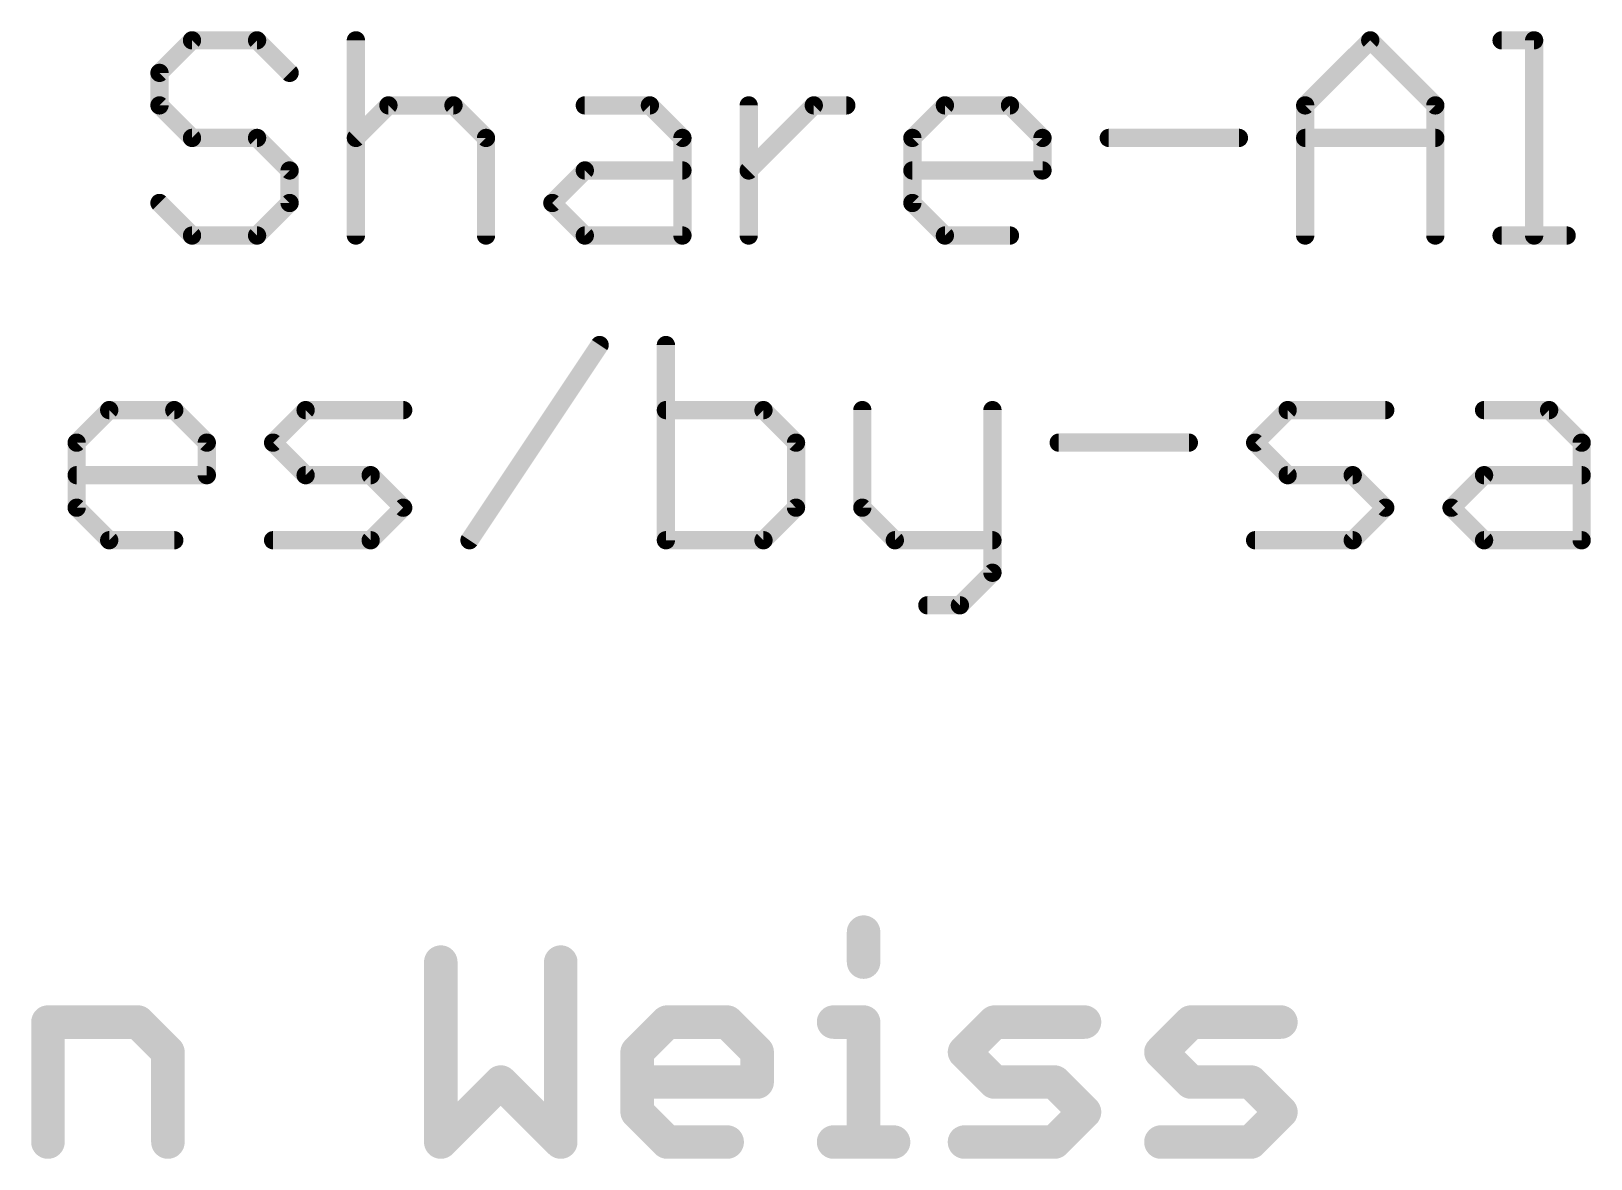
# Model space of a CAD drawing. Extents: x -24 to 83, y -23 to 53.
# Drawn here: x 47.73 to 60.73, y -22.86 to -13.46 of the extents above; entities that cross this region are included whole.
import ezdxf

# ---------------------------------------------------------------- set-up
doc = ezdxf.new("R2010")
doc.units = 0
doc.layers.add('51', color=53, linetype='CONTINUOUS')

msp = doc.modelspace()

# ---------------------------------------------------------------- linework, layer by layer
at = {"layer": '51'}
for points, const_width in [([(49.0708, -13.5368), (48.7997, -13.808)], 0.1524), ([(49.6131, -13.5368), (49.0708, -13.5368)], 0.1524), ([(49.8843, -13.808), (49.6131, -13.5368)], 0.1524), ([(50.4368, -13.5368), (50.4368, -15.1638)], 0.1524), ([(58.3497, -14.0791), (58.8921, -13.5368)], 0.1524), ([(58.8921, -13.5368), (59.4344, -14.0791)], 0.1524), ([(59.9869, -13.5368), (60.2581, -13.5368)], 0.1524), ([(60.2581, -13.5368), (60.2581, -15.1638)], 0.1524), ([(48.7997, -13.808), (48.7997, -14.0791)], 0.1524), ([(48.7997, -14.0791), (49.0708, -14.3503)], 0.1524), ([(50.4368, -14.3503), (50.708, -14.0791)], 0.1524), ([(50.708, -14.0791), (51.2503, -14.0791)], 0.1524), ([(51.2503, -14.0791), (51.5215, -14.3503)], 0.1524), ([(52.3451, -14.0791), (52.8875, -14.0791)], 0.1524), ([(52.8875, -14.0791), (53.1586, -14.3503)], 0.1524), ([(53.7111, -15.1638), (53.7111, -14.0791)], 0.1524), ([(53.7111, -14.6215), (54.2535, -14.0791)], 0.1524), ([(54.2535, -14.0791), (54.5246, -14.0791)], 0.1524), ([(55.0754, -14.3503), (55.3466, -14.0791)], 0.1524), ([(55.3466, -14.0791), (55.8889, -14.0791)], 0.1524), ([(55.8889, -14.0791), (56.1601, -14.3503)], 0.1524), ([(58.3497, -15.1638), (58.3497, -14.0791)], 0.1524), ([(59.4344, -14.0791), (59.4344, -15.1638)], 0.1524), ([(49.0708, -14.3503), (49.6131, -14.3503)], 0.1524), ([(49.6131, -14.3503), (49.8843, -14.6215)], 0.1524), ([(51.5215, -14.3503), (51.5215, -15.1638)], 0.1524), ([(53.1586, -14.3503), (53.1586, -15.1638)], 0.1524), ([(55.0754, -14.8926), (55.0754, -14.3503)], 0.1524), ([(56.1601, -14.3503), (56.1601, -14.6215)], 0.1524), ([(56.7126, -14.3503), (57.7972, -14.3503)], 0.1524), ([(58.3497, -14.3503), (59.4344, -14.3503)], 0.1524), ([(49.8843, -14.6215), (49.8843, -14.8926)], 0.1524), ([(52.074, -14.8926), (52.3451, -14.6215)], 0.1524), ([(52.3451, -14.6215), (53.1586, -14.6215)], 0.1524), ([(56.1601, -14.6215), (55.0754, -14.6215)], 0.1524), ([(49.0708, -15.1638), (48.7997, -14.8926)], 0.1524), ([(49.8843, -14.8926), (49.6131, -15.1638)], 0.1524), ([(52.3451, -15.1638), (52.074, -14.8926)], 0.1524), ([(55.3466, -15.1638), (55.0754, -14.8926)], 0.1524), ([(49.6131, -15.1638), (49.0708, -15.1638)], 0.1524), ([(53.1586, -15.1638), (52.3451, -15.1638)], 0.1524), ([(55.8889, -15.1638), (55.3466, -15.1638)], 0.1524), ([(59.9869, -15.1638), (60.5292, -15.1638)], 0.1524), ([(51.3838, -17.7038), (52.4685, -16.0768)], 0.1524), ([(53.0209, -16.0768), (53.0209, -17.7038)], 0.1524), ([(48.1095, -16.8903), (48.3806, -16.6191)], 0.1524), ([(48.3806, -16.6191), (48.923, -16.6191)], 0.1524), ([(48.923, -16.6191), (49.1941, -16.8903)], 0.1524), ([(49.7466, -16.8903), (50.0178, -16.6191)], 0.1524), ([(50.0178, -16.6191), (50.8313, -16.6191)], 0.1524), ([(53.8344, -16.6191), (53.0209, -16.6191)], 0.1524), ([(54.1056, -16.8903), (53.8344, -16.6191)], 0.1524), ([(54.6581, -16.6191), (54.6581, -17.4326)], 0.1524), ([(55.7428, -16.6191), (55.7428, -17.975)], 0.1524), ([(57.9324, -16.8903), (58.2036, -16.6191)], 0.1524), ([(58.2036, -16.6191), (59.0171, -16.6191)], 0.1524), ([(59.8407, -16.6191), (60.3831, -16.6191)], 0.1524), ([(60.3831, -16.6191), (60.6542, -16.8903)], 0.1524), ([(48.1095, -17.4326), (48.1095, -16.8903)], 0.1524), ([(49.1941, -16.8903), (49.1941, -17.1615)], 0.1524), ([(50.0178, -17.1615), (49.7466, -16.8903)], 0.1524), ([(54.1056, -17.4326), (54.1056, -16.8903)], 0.1524), ([(56.2953, -16.8903), (57.3799, -16.8903)], 0.1524), ([(58.2036, -17.1615), (57.9324, -16.8903)], 0.1524), ([(60.6542, -16.8903), (60.6542, -17.7038)], 0.1524), ([(49.1941, -17.1615), (48.1095, -17.1615)], 0.1524), ([(50.5601, -17.1615), (50.0178, -17.1615)], 0.1524), ([(50.8313, -17.4326), (50.5601, -17.1615)], 0.1524), ([(58.7459, -17.1615), (58.2036, -17.1615)], 0.1524), ([(59.0171, -17.4326), (58.7459, -17.1615)], 0.1524), ([(59.5696, -17.4326), (59.8407, -17.1615)], 0.1524), ([(59.8407, -17.1615), (60.6542, -17.1615)], 0.1524), ([(48.3806, -17.7038), (48.1095, -17.4326)], 0.1524), ([(50.5601, -17.7038), (50.8313, -17.4326)], 0.1524), ([(53.8344, -17.7038), (54.1056, -17.4326)], 0.1524), ([(54.6581, -17.4326), (54.9293, -17.7038)], 0.1524), ([(58.7459, -17.7038), (59.0171, -17.4326)], 0.1524), ([(59.8407, -17.7038), (59.5696, -17.4326)], 0.1524), ([(48.923, -17.7038), (48.3806, -17.7038)], 0.1524), ([(49.7466, -17.7038), (50.5601, -17.7038)], 0.1524), ([(53.0209, -17.7038), (53.8344, -17.7038)], 0.1524), ([(54.9293, -17.7038), (55.7428, -17.7038)], 0.1524), ([(57.9324, -17.7038), (58.7459, -17.7038)], 0.1524), ([(60.6542, -17.7038), (59.8407, -17.7038)], 0.1524), ([(55.7428, -17.975), (55.4716, -18.2461)], 0.1524), ([(55.4716, -18.2461), (55.2004, -18.2461)], 0.1524), ([(54.6686, -20.9704), (54.6686, -21.2204)], 0.2794), ([(51.1443, -21.2204), (51.1443, -22.7203)], 0.2794), ([(52.1443, -22.7203), (52.1443, -21.2204)], 0.2794), ([(47.87, -22.7203), (47.87, -21.7204)], 0.2794), ([(47.87, -21.7204), (48.62, -21.7204)], 0.2794), ([(48.62, -21.7204), (48.8699, -21.9704)], 0.2794), ([(52.7815, -21.9704), (53.0315, -21.7204)], 0.2794), ([(53.0315, -21.7204), (53.5314, -21.7204)], 0.2794), ([(53.5314, -21.7204), (53.7814, -21.9704)], 0.2794), ([(54.4187, -21.7204), (54.6686, -21.7204)], 0.2794), ([(54.6686, -21.7204), (54.6686, -22.7203)], 0.2794), ([(55.5101, -21.9704), (55.7601, -21.7204)], 0.2794), ([(55.7601, -21.7204), (56.51, -21.7204)], 0.2794), ([(57.1472, -21.9704), (57.3972, -21.7204)], 0.2794), ([(57.3972, -21.7204), (58.1472, -21.7204)], 0.2794), ([(48.8699, -21.9704), (48.8699, -22.7203)], 0.2794), ([(52.7815, -22.4703), (52.7815, -21.9704)], 0.2794), ([(53.7814, -21.9704), (53.7814, -22.2203)], 0.2794), ([(55.7601, -22.2203), (55.5101, -21.9704)], 0.2794), ([(57.3972, -22.2203), (57.1472, -21.9704)], 0.2794), ([(51.1443, -22.7203), (51.6443, -22.2203)], 0.2794), ([(51.6443, -22.2203), (52.1443, -22.7203)], 0.2794), ([(53.7814, -22.2203), (52.7815, -22.2203)], 0.2794), ([(56.26, -22.2203), (55.7601, -22.2203)], 0.2794), ([(56.51, -22.4703), (56.26, -22.2203)], 0.2794), ([(57.8972, -22.2203), (57.3972, -22.2203)], 0.2794), ([(58.1472, -22.4703), (57.8972, -22.2203)], 0.2794), ([(53.0315, -22.7203), (52.7815, -22.4703)], 0.2794), ([(56.26, -22.7203), (56.51, -22.4703)], 0.2794), ([(57.8972, -22.7203), (58.1472, -22.4703)], 0.2794), ([(53.5314, -22.7203), (53.0315, -22.7203)], 0.2794), ([(54.4187, -22.7203), (54.9186, -22.7203)], 0.2794), ([(55.5101, -22.7203), (56.26, -22.7203)], 0.2794), ([(57.1472, -22.7203), (57.8972, -22.7203)], 0.2794)]:
    msp.add_lwpolyline(points, dxfattribs=dict(at, const_width=const_width))
for points, const_width in [([(49.0708, -13.4987, 1), (49.0708, -13.5749)], 0.0762), ([(49.0978, -13.5638, 1), (49.0439, -13.5099)], 0.0762), ([(49.6401, -13.5099, 1), (49.5862, -13.5638)], 0.0762), ([(49.6131, -13.5749, 1), (49.6131, -13.4987)], 0.0762), ([(50.4749, -13.5368, 1), (50.3987, -13.5368)], 0.0762), ([(58.919, -13.5099, 1), (58.8651, -13.5638)], 0.0762), ([(58.919, -13.5638, 1), (58.8651, -13.5099)], 0.0762), ([(59.9869, -13.4987, 1), (59.9869, -13.5749)], 0.0762), ([(60.2962, -13.5368, 1), (60.22, -13.5368)], 0.0762), ([(60.2581, -13.5749, 1), (60.2581, -13.4987)], 0.0762), ([(48.7727, -13.781, 1), (48.8266, -13.8349)], 0.0762), ([(48.8378, -13.808, 1), (48.7616, -13.808)], 0.0762), ([(49.8574, -13.8349, 1), (49.9113, -13.781)], 0.0762), ([(48.8266, -14.0522, 1), (48.7727, -14.1061)], 0.0762), ([(50.708, -14.041, 1), (50.708, -14.1172)], 0.0762), ([(50.7349, -14.1061, 1), (50.681, -14.0522)], 0.0762), ([(51.2772, -14.0522, 1), (51.2234, -14.1061)], 0.0762), ([(51.2503, -14.1172, 1), (51.2503, -14.041)], 0.0762), ([(52.3451, -14.041, 1), (52.3451, -14.1172)], 0.0762), ([(52.9144, -14.0522, 1), (52.8605, -14.1061)], 0.0762), ([(52.8875, -14.1172, 1), (52.8875, -14.041)], 0.0762), ([(53.7492, -14.0791, 1), (53.673, -14.0791)], 0.0762), ([(54.2535, -14.041, 1), (54.2535, -14.1172)], 0.0762), ([(54.2804, -14.1061, 1), (54.2265, -14.0522)], 0.0762), ([(54.5246, -14.1172, 1), (54.5246, -14.041)], 0.0762), ([(55.3466, -14.041, 1), (55.3466, -14.1172)], 0.0762), ([(55.3735, -14.1061, 1), (55.3196, -14.0522)], 0.0762), ([(55.9159, -14.0522, 1), (55.862, -14.1061)], 0.0762), ([(55.8889, -14.1172, 1), (55.8889, -14.041)], 0.0762), ([(58.3878, -14.0791, 1), (58.3116, -14.0791)], 0.0762), ([(58.3228, -14.0522, 1), (58.3767, -14.1061)], 0.0762), ([(59.4725, -14.0791, 1), (59.3963, -14.0791)], 0.0762), ([(59.4074, -14.1061, 1), (59.4613, -14.0522)], 0.0762), ([(48.7616, -14.0791, 1), (48.8378, -14.0791)], 0.0762), ([(49.0708, -14.3122, 1), (49.0708, -14.3884)], 0.0762), ([(49.0439, -14.3772, 1), (49.0978, -14.3234)], 0.0762), ([(49.6401, -14.3234, 1), (49.5862, -14.3772)], 0.0762), ([(49.6131, -14.3884, 1), (49.6131, -14.3122)], 0.0762), ([(50.4099, -14.3234, 1), (50.4638, -14.3772)], 0.0762), ([(51.5596, -14.3503, 1), (51.4834, -14.3503)], 0.0762), ([(51.4945, -14.3772, 1), (51.5484, -14.3234)], 0.0762), ([(53.1967, -14.3503, 1), (53.1205, -14.3503)], 0.0762), ([(53.1317, -14.3772, 1), (53.1856, -14.3234)], 0.0762), ([(55.1135, -14.3503, 1), (55.0373, -14.3503)], 0.0762), ([(55.0485, -14.3234, 1), (55.1024, -14.3772)], 0.0762), ([(56.1982, -14.3503, 1), (56.122, -14.3503)], 0.0762), ([(56.1331, -14.3772, 1), (56.187, -14.3234)], 0.0762), ([(56.7126, -14.3122, 1), (56.7126, -14.3884)], 0.0762), ([(57.7972, -14.3884, 1), (57.7972, -14.3122)], 0.0762), ([(58.3497, -14.3122, 1), (58.3497, -14.3884)], 0.0762), ([(59.4344, -14.3884, 1), (59.4344, -14.3122)], 0.0762), ([(49.9224, -14.6215, 1), (49.8462, -14.6215)], 0.0762), ([(49.8574, -14.6484, 1), (49.9113, -14.5945)], 0.0762), ([(52.3451, -14.5834, 1), (52.3451, -14.6596)], 0.0762), ([(52.3721, -14.6484, 1), (52.3182, -14.5945)], 0.0762), ([(53.1586, -14.6596, 1), (53.1586, -14.5834)], 0.0762), ([(53.6842, -14.5945, 1), (53.7381, -14.6484)], 0.0762), ([(55.0754, -14.5834, 1), (55.0754, -14.6596)], 0.0762), ([(56.1601, -14.6596, 1), (56.1601, -14.5834)], 0.0762), ([(56.122, -14.6215, 1), (56.1982, -14.6215)], 0.0762), ([(48.8266, -14.8657, 1), (48.7727, -14.9196)], 0.0762), ([(49.9113, -14.9196, 1), (49.8574, -14.8657)], 0.0762), ([(52.1009, -14.8657, 1), (52.047, -14.9196)], 0.0762), ([(55.1024, -14.8657, 1), (55.0485, -14.9196)], 0.0762), ([(49.8462, -14.8926, 1), (49.9224, -14.8926)], 0.0762), ([(52.047, -14.8657, 1), (52.1009, -14.9196)], 0.0762), ([(55.0373, -14.8926, 1), (55.1135, -14.8926)], 0.0762), ([(49.0708, -15.1257, 1), (49.0708, -15.2019)], 0.0762), ([(49.0439, -15.1907, 1), (49.0978, -15.1369)], 0.0762), ([(49.5862, -15.1369, 1), (49.6401, -15.1907)], 0.0762), ([(49.6131, -15.2019, 1), (49.6131, -15.1257)], 0.0762), ([(50.3987, -15.1638, 1), (50.4749, -15.1638)], 0.0762), ([(51.4834, -15.1638, 1), (51.5596, -15.1638)], 0.0762), ([(52.3451, -15.1257, 1), (52.3451, -15.2019)], 0.0762), ([(52.3182, -15.1907, 1), (52.3721, -15.1369)], 0.0762), ([(53.1205, -15.1638, 1), (53.1967, -15.1638)], 0.0762), ([(53.1586, -15.2019, 1), (53.1586, -15.1257)], 0.0762), ([(53.673, -15.1638, 1), (53.7492, -15.1638)], 0.0762), ([(55.3466, -15.1257, 1), (55.3466, -15.2019)], 0.0762), ([(55.3196, -15.1907, 1), (55.3735, -15.1369)], 0.0762), ([(55.8889, -15.2019, 1), (55.8889, -15.1257)], 0.0762), ([(58.3116, -15.1638, 1), (58.3878, -15.1638)], 0.0762), ([(59.3963, -15.1638, 1), (59.4725, -15.1638)], 0.0762), ([(59.9869, -15.1257, 1), (59.9869, -15.2019)], 0.0762), ([(60.22, -15.1638, 1), (60.2962, -15.1638)], 0.0762), ([(60.5292, -15.2019, 1), (60.5292, -15.1257)], 0.0762), ([(52.5002, -16.0979, 1), (52.4368, -16.0557)], 0.0762), ([(53.059, -16.0768, 1), (52.9828, -16.0768)], 0.0762), ([(48.3806, -16.581, 1), (48.3806, -16.6572)], 0.0762), ([(48.4076, -16.6461, 1), (48.3537, -16.5922)], 0.0762), ([(48.9499, -16.5922, 1), (48.896, -16.6461)], 0.0762), ([(48.923, -16.6572, 1), (48.923, -16.581)], 0.0762), ([(50.0178, -16.581, 1), (50.0178, -16.6572)], 0.0762), ([(50.0447, -16.6461, 1), (49.9909, -16.5922)], 0.0762), ([(50.8313, -16.6572, 1), (50.8313, -16.581)], 0.0762), ([(53.0209, -16.581, 1), (53.0209, -16.6572)], 0.0762), ([(53.8614, -16.5922, 1), (53.8075, -16.6461)], 0.0762), ([(53.8344, -16.6572, 1), (53.8344, -16.581)], 0.0762), ([(54.6962, -16.6191, 1), (54.62, -16.6191)], 0.0762), ([(55.7809, -16.6191, 1), (55.7047, -16.6191)], 0.0762), ([(58.2036, -16.581, 1), (58.2036, -16.6572)], 0.0762), ([(58.2305, -16.6461, 1), (58.1766, -16.5922)], 0.0762), ([(59.0171, -16.6572, 1), (59.0171, -16.581)], 0.0762), ([(59.8407, -16.581, 1), (59.8407, -16.6572)], 0.0762), ([(60.41, -16.5922, 1), (60.3561, -16.6461)], 0.0762), ([(60.3831, -16.6572, 1), (60.3831, -16.581)], 0.0762), ([(48.1476, -16.8903, 1), (48.0714, -16.8903)], 0.0762), ([(48.0825, -16.8634, 1), (48.1364, -16.9172)], 0.0762), ([(49.2322, -16.8903, 1), (49.156, -16.8903)], 0.0762), ([(49.1672, -16.9172, 1), (49.2211, -16.8634)], 0.0762), ([(49.7736, -16.8634, 1), (49.7197, -16.9172)], 0.0762), ([(49.7197, -16.8634, 1), (49.7736, -16.9172)], 0.0762), ([(54.1437, -16.8903, 1), (54.0675, -16.8903)], 0.0762), ([(54.0787, -16.9172, 1), (54.1326, -16.8634)], 0.0762), ([(56.2953, -16.8522, 1), (56.2953, -16.9284)], 0.0762), ([(57.3799, -16.9284, 1), (57.3799, -16.8522)], 0.0762), ([(57.9594, -16.8634, 1), (57.9055, -16.9172)], 0.0762), ([(57.9055, -16.8634, 1), (57.9594, -16.9172)], 0.0762), ([(60.6923, -16.8903, 1), (60.6161, -16.8903)], 0.0762), ([(60.6273, -16.9172, 1), (60.6812, -16.8634)], 0.0762), ([(48.1095, -17.1234, 1), (48.1095, -17.1996)], 0.0762), ([(49.156, -17.1615, 1), (49.2322, -17.1615)], 0.0762), ([(49.1941, -17.1996, 1), (49.1941, -17.1234)], 0.0762), ([(50.0178, -17.1234, 1), (50.0178, -17.1996)], 0.0762), ([(49.9909, -17.1884, 1), (50.0447, -17.1345)], 0.0762), ([(50.5871, -17.1345, 1), (50.5332, -17.1884)], 0.0762), ([(50.5601, -17.1996, 1), (50.5601, -17.1234)], 0.0762), ([(58.2036, -17.1234, 1), (58.2036, -17.1996)], 0.0762), ([(58.1766, -17.1884, 1), (58.2305, -17.1345)], 0.0762), ([(58.7729, -17.1345, 1), (58.719, -17.1884)], 0.0762), ([(58.7459, -17.1996, 1), (58.7459, -17.1234)], 0.0762), ([(59.8407, -17.1234, 1), (59.8407, -17.1996)], 0.0762), ([(59.8677, -17.1884, 1), (59.8138, -17.1345)], 0.0762), ([(60.6542, -17.1996, 1), (60.6542, -17.1234)], 0.0762), ([(48.1364, -17.4057, 1), (48.0825, -17.4596)], 0.0762), ([(48.0714, -17.4326, 1), (48.1476, -17.4326)], 0.0762), ([(50.8582, -17.4596, 1), (50.8044, -17.4057)], 0.0762), ([(50.8044, -17.4596, 1), (50.8582, -17.4057)], 0.0762), ([(54.0675, -17.4326, 1), (54.1437, -17.4326)], 0.0762), ([(54.1325, -17.4596, 1), (54.0787, -17.4057)], 0.0762), ([(54.685, -17.4057, 1), (54.6312, -17.4596)], 0.0762), ([(54.62, -17.4326, 1), (54.6962, -17.4326)], 0.0762), ([(59.044, -17.4596, 1), (58.9901, -17.4057)], 0.0762), ([(58.9901, -17.4596, 1), (59.044, -17.4057)], 0.0762), ([(59.5965, -17.4057, 1), (59.5426, -17.4596)], 0.0762), ([(59.5426, -17.4057, 1), (59.5965, -17.4596)], 0.0762), ([(48.3806, -17.6657, 1), (48.3806, -17.7419)], 0.0762), ([(48.3537, -17.7307, 1), (48.4076, -17.6769)], 0.0762), ([(48.923, -17.7419, 1), (48.923, -17.6657)], 0.0762), ([(49.7466, -17.6657, 1), (49.7466, -17.7419)], 0.0762), ([(50.5332, -17.6769, 1), (50.5871, -17.7307)], 0.0762), ([(50.5601, -17.7419, 1), (50.5601, -17.6657)], 0.0762), ([(51.3521, -17.6827, 1), (51.4155, -17.7249)], 0.0762), ([(53.0209, -17.6657, 1), (53.0209, -17.7419)], 0.0762), ([(52.9828, -17.7038, 1), (53.059, -17.7038)], 0.0762), ([(53.8075, -17.6769, 1), (53.8614, -17.7307)], 0.0762), ([(53.8344, -17.7419, 1), (53.8344, -17.6657)], 0.0762), ([(54.9293, -17.6657, 1), (54.9293, -17.7419)], 0.0762), ([(54.9023, -17.7307, 1), (54.9562, -17.6769)], 0.0762), ([(55.7428, -17.7419, 1), (55.7428, -17.6657)], 0.0762), ([(57.9324, -17.6657, 1), (57.9324, -17.7419)], 0.0762), ([(58.719, -17.6769, 1), (58.7729, -17.7307)], 0.0762), ([(58.7459, -17.7419, 1), (58.7459, -17.6657)], 0.0762), ([(59.8407, -17.6657, 1), (59.8407, -17.7419)], 0.0762), ([(59.8138, -17.7307, 1), (59.8677, -17.6769)], 0.0762), ([(60.6161, -17.7038, 1), (60.6923, -17.7038)], 0.0762), ([(60.6542, -17.7419, 1), (60.6542, -17.6657)], 0.0762), ([(55.7047, -17.975, 1), (55.7809, -17.975)], 0.0762), ([(55.7697, -18.0019, 1), (55.7158, -17.948)], 0.0762), ([(55.2004, -18.208, 1), (55.2004, -18.2842)], 0.0762), ([(55.4447, -18.2192, 1), (55.4985, -18.2731)], 0.0762), ([(55.4716, -18.2842, 1), (55.4716, -18.208)], 0.0762), ([(54.7385, -20.9704, 1), (54.5988, -20.9704)], 0.1397), ([(51.2142, -21.2204, 1), (51.0745, -21.2204)], 0.1397), ([(52.2141, -21.2204, 1), (52.0744, -21.2204)], 0.1397), ([(54.5988, -21.2204, 1), (54.7385, -21.2204)], 0.1397), ([(47.9399, -21.7204, 1), (47.8002, -21.7204)], 0.1397), ([(47.87, -21.6505, 1), (47.87, -21.7902)], 0.1397), ([(48.6694, -21.671, 1), (48.5706, -21.7698)], 0.1397), ([(48.62, -21.7902, 1), (48.62, -21.6505)], 0.1397), ([(53.0315, -21.6505, 1), (53.0315, -21.7902)], 0.1397), ([(53.0809, -21.7698, 1), (52.9821, -21.671)], 0.1397), ([(53.5808, -21.671, 1), (53.482, -21.7698)], 0.1397), ([(53.5314, -21.7902, 1), (53.5314, -21.6505)], 0.1397), ([(54.4187, -21.6505, 1), (54.4187, -21.7902)], 0.1397), ([(54.7385, -21.7204, 1), (54.5988, -21.7204)], 0.1397), ([(54.6686, -21.7902, 1), (54.6686, -21.6505)], 0.1397), ([(55.7601, -21.6505, 1), (55.7601, -21.7902)], 0.1397), ([(55.8095, -21.7698, 1), (55.7107, -21.671)], 0.1397), ([(56.51, -21.7902, 1), (56.51, -21.6505)], 0.1397), ([(57.3972, -21.6505, 1), (57.3972, -21.7902)], 0.1397), ([(57.4466, -21.7698, 1), (57.3478, -21.671)], 0.1397), ([(58.1472, -21.7902, 1), (58.1472, -21.6505)], 0.1397), ([(48.9398, -21.9704, 1), (48.8001, -21.9704)], 0.1397), ([(52.8513, -21.9704, 1), (52.7116, -21.9704)], 0.1397), ([(53.8513, -21.9704, 1), (53.7116, -21.9704)], 0.1397), ([(55.5595, -21.921, 1), (55.4607, -22.0198)], 0.1397), ([(57.1966, -21.921, 1), (57.0979, -22.0198)], 0.1397), ([(48.8206, -22.0198, 1), (48.9193, -21.921)], 0.1397), ([(52.7321, -21.921, 1), (52.8309, -22.0198)], 0.1397), ([(53.732, -22.0198, 1), (53.8308, -21.921)], 0.1397), ([(55.4607, -21.921, 1), (55.5595, -22.0198)], 0.1397), ([(57.0979, -21.921, 1), (57.1966, -22.0198)], 0.1397), ([(51.6937, -22.1709, 1), (51.5949, -22.2697)], 0.1397), ([(51.6937, -22.2697, 1), (51.5949, -22.1709)], 0.1397), ([(52.7815, -22.1505, 1), (52.7815, -22.2902)], 0.1397), ([(53.7814, -22.2902, 1), (53.7814, -22.1505)], 0.1397), ([(55.7601, -22.1505, 1), (55.7601, -22.2902)], 0.1397), ([(56.3094, -22.1709, 1), (56.2106, -22.2697)], 0.1397), ([(56.26, -22.2902, 1), (56.26, -22.1505)], 0.1397), ([(57.3972, -22.1505, 1), (57.3972, -22.2902)], 0.1397), ([(57.9466, -22.1709, 1), (57.8478, -22.2697)], 0.1397), ([(57.8972, -22.2902, 1), (57.8972, -22.1505)], 0.1397), ([(53.7116, -22.2203, 1), (53.8513, -22.2203)], 0.1397), ([(55.7107, -22.2697, 1), (55.8095, -22.1709)], 0.1397), ([(57.3478, -22.2697, 1), (57.4466, -22.1709)], 0.1397), ([(52.8309, -22.4209, 1), (52.7321, -22.5197)], 0.1397), ([(56.5594, -22.5197, 1), (56.4606, -22.4209)], 0.1397), ([(56.4606, -22.5197, 1), (56.5594, -22.4209)], 0.1397), ([(58.1966, -22.5197, 1), (58.0978, -22.4209)], 0.1397), ([(58.0978, -22.5197, 1), (58.1966, -22.4209)], 0.1397), ([(52.7116, -22.4703, 1), (52.8513, -22.4703)], 0.1397), ([(51.0949, -22.6709, 1), (51.1937, -22.7697)], 0.1397), ([(52.0949, -22.7697, 1), (52.1937, -22.6709)], 0.1397), ([(53.0315, -22.6505, 1), (53.0315, -22.7902)], 0.1397), ([(52.9821, -22.7697, 1), (53.0809, -22.6709)], 0.1397), ([(53.5314, -22.7902, 1), (53.5314, -22.6505)], 0.1397), ([(54.4187, -22.6505, 1), (54.4187, -22.7902)], 0.1397), ([(54.9186, -22.7902, 1), (54.9186, -22.6505)], 0.1397), ([(55.5101, -22.6505, 1), (55.5101, -22.7902)], 0.1397), ([(56.2106, -22.6709, 1), (56.3094, -22.7697)], 0.1397), ([(56.26, -22.7902, 1), (56.26, -22.6505)], 0.1397), ([(57.1472, -22.6505, 1), (57.1472, -22.7902)], 0.1397), ([(57.8478, -22.6709, 1), (57.9466, -22.7697)], 0.1397), ([(57.8972, -22.7902, 1), (57.8972, -22.6505)], 0.1397), ([(47.8002, -22.7203, 1), (47.9399, -22.7203)], 0.1397), ([(48.8001, -22.7203, 1), (48.9398, -22.7203)], 0.1397), ([(51.0745, -22.7203, 1), (51.2142, -22.7203)], 0.1397), ([(52.0744, -22.7203, 1), (52.2141, -22.7203)], 0.1397), ([(54.5988, -22.7203, 1), (54.7385, -22.7203)], 0.1397)]:
    msp.add_lwpolyline(points, format="xyb", dxfattribs=dict(at, const_width=const_width))

doc.saveas('drawing.dxf')
